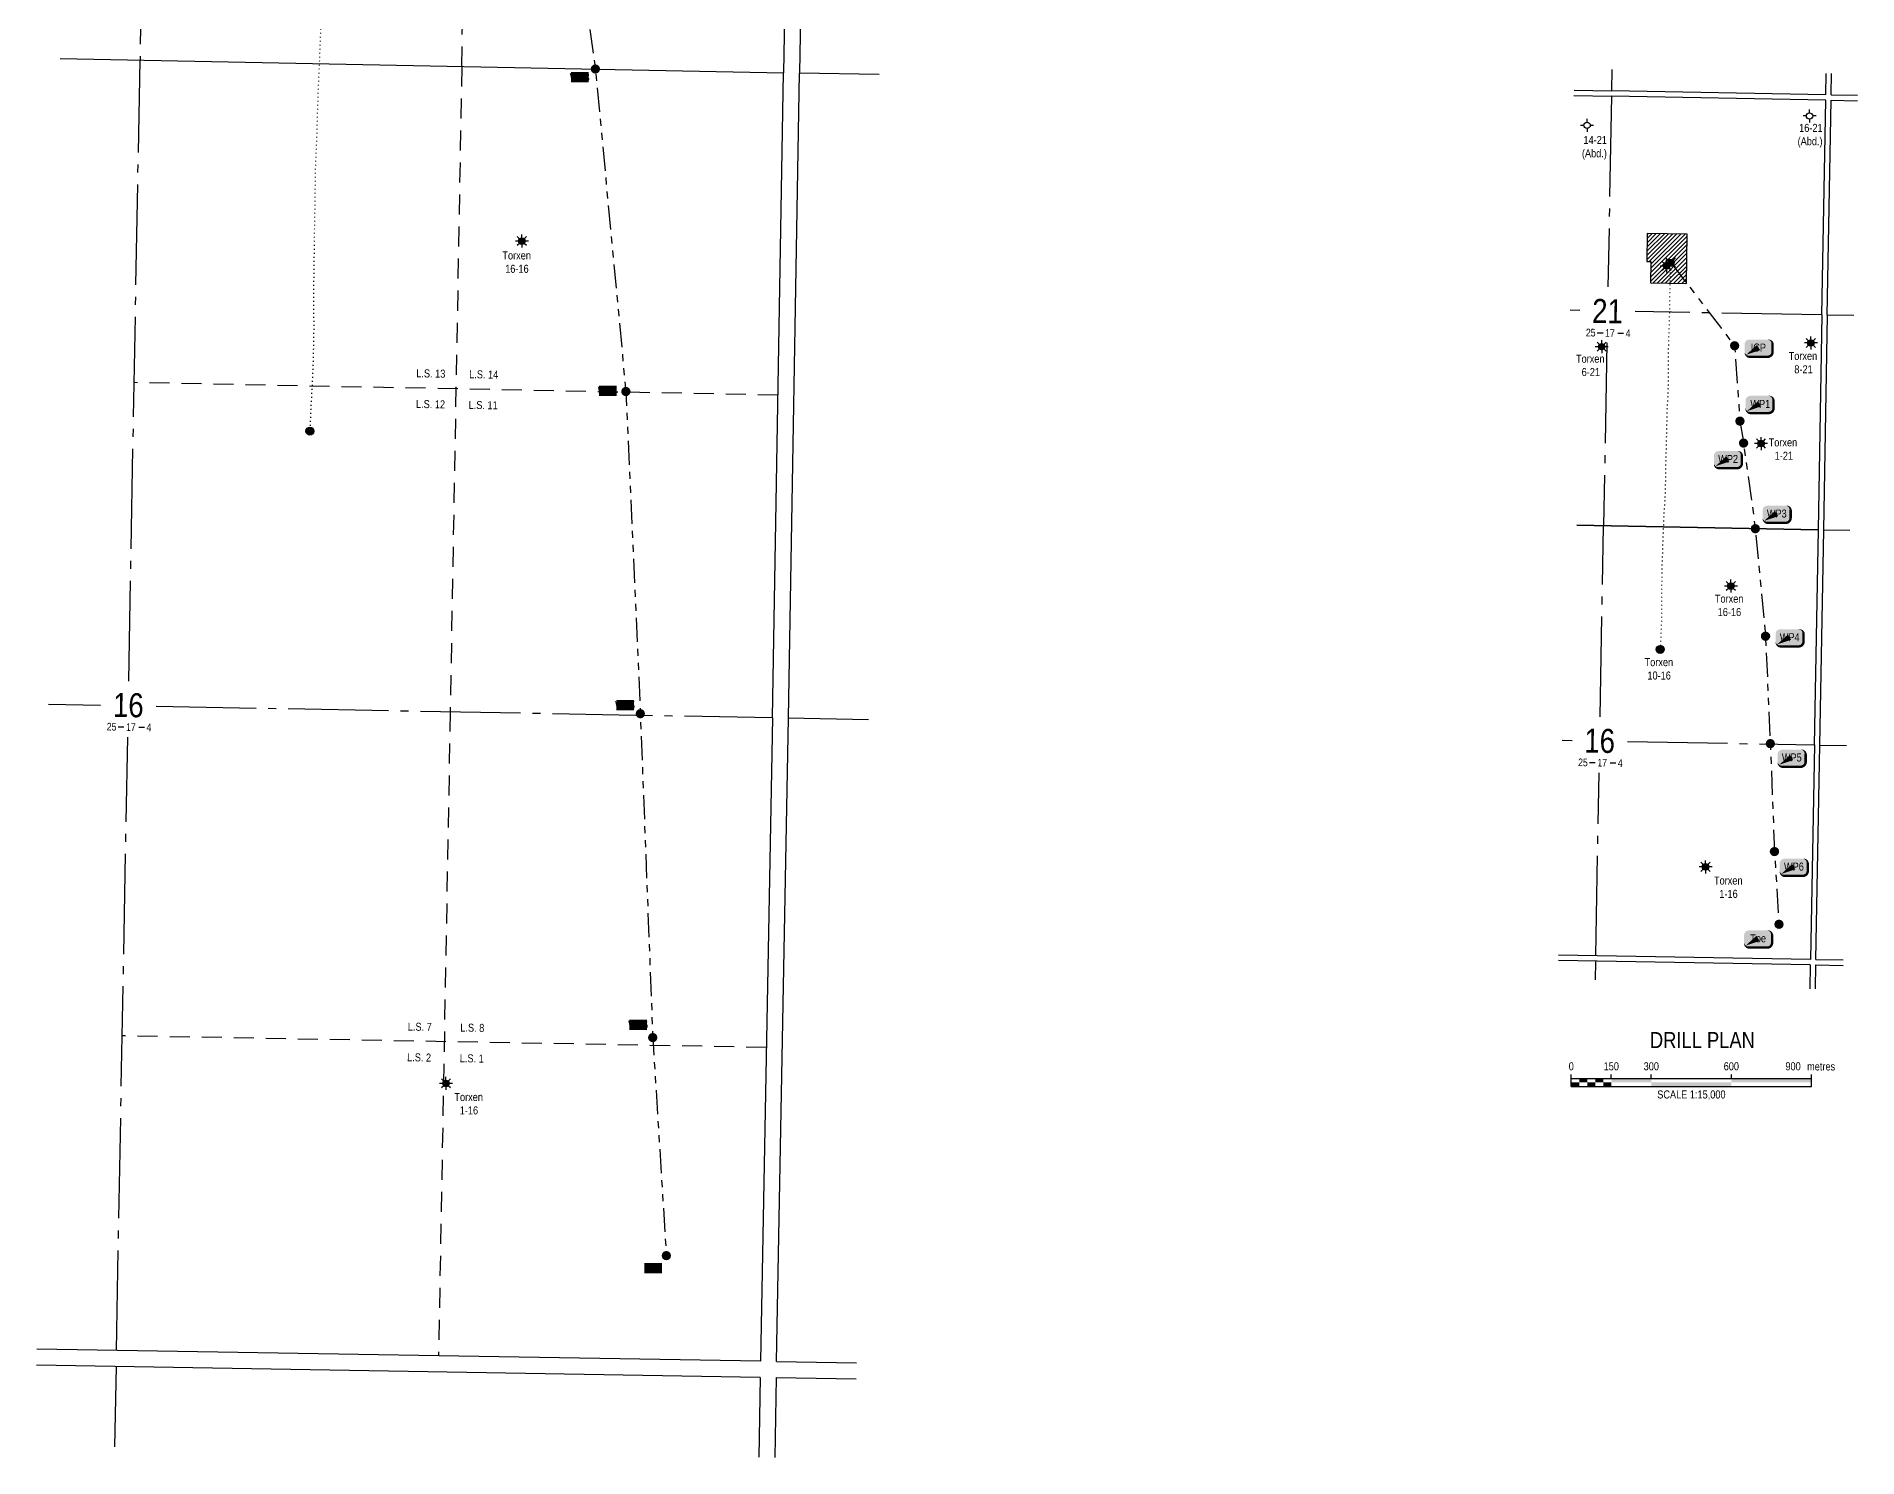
# Model space of a CAD drawing. Extents: x 407592 to 410875, y 5664442 to 5670132.
# Drawn here: x 407592 to 409866, y 5664442 to 5666216 of the extents above; entities that cross this region are included whole.
import ezdxf
from ezdxf.enums import TextEntityAlignment as Align

# ---------------------------------------------------------------- set-up
doc = ezdxf.new("R2010")
doc.units = 0
doc.header["$LTSCALE"] = 5
for name, pattern in [('foc-DOT', [1, 0.2, -0.8]), ('foc-DRILLPATH', [14.75, 6, -1.75, 1.75, -1.75, 1.75, -1.75]), ('foc-LSD', [8, 5, -3]), ('foc-QUARTERLINE', [33, 25, -3, 2, -3])]:
    doc.linetypes.add(name, pattern=pattern)
doc.layers.get('Defpoints').update_dxf_attribs({"color": 9})
for name, color, linetype in [('10', 1, 'Continuous'), ('9', 3, 'Continuous'), ('AB_SEC_N83UTMz12', 7, 'Continuous'), ('ABADATA-DRILL', 8, 'foc-DOT'), ('ABADATA-DRILL-T', 8, 'Continuous'), ('AS-OWNER', 7, 'Continuous'), ('DETAIL-T', 7, 'Continuous'), ('L-MON', 1, 'Continuous'), ('L-SEC', 7, 'Continuous'), ('L-SECLBL', 7, 'Continuous'), ('L-SECQ', 8, 'foc-QUARTERLINE'), ('L-SECTION-LSD', 7, 'foc-LSD'), ('P-PDRILLPATH', 12, 'foc-DRILLPATH'), ('P-PROPOSED', 10, 'Continuous'), ('P-PROPOSED-EXISTING-H', 59, 'Continuous')]:
    doc.layers.add(name, color=color, linetype=linetype)
doc.styles.add('100L', font='ARIALN.TTF', dxfattribs={"height": 11})
doc.styles.add('80', font='ARIALN.TTF', dxfattribs={"height": 10})
doc.styles.add('80CG', font='ARIALN.TTF', dxfattribs={"height": 10})
doc.styles.add('80L', font='ARIALN.TTF', dxfattribs={"height": 10})
doc.styles.add('SIMPLEX', font='ARIALN.TTF')

# ---------------------------------------------------------------- blocks, each defined once
blk = doc.blocks.new('plbh')
at = {"layer": 'L-MON'}
h = blk.add_hatch(color=255, dxfattribs=at)
h.dxf.hatch_style = 1
edge = h.paths.add_edge_path()
edge.add_arc((0, 0), 1.16, 0, 360)
h = blk.add_hatch(color=256, dxfattribs=at)
h.dxf.hatch_style = 1
h.paths.add_polyline_path([(-0.96, 0, 1), (0.96, 0, 1)])
h.paths.add_polyline_path([(0.91, 0, -1), (-0.91, 0, -1)], flags=16)
h.paths.add_polyline_path([(0.45, 0, -1), (-0.45, 0, -1)], flags=0)
h = blk.add_hatch(color=256, dxfattribs=at)
h.dxf.hatch_style = 1
h.paths.add_polyline_path([(-0.45, 0, 1), (0.45, 0, 1)])
h.paths.add_polyline_path([(0.4, 0, -1), (-0.4, 0, -1)], flags=16)
at = {"layer": 'L-MON', "color": 240}
for radius in [0.96, 0.91, 0.45, 0.4]:
    blk.add_circle((0, 0), radius, dxfattribs=at)
blk = doc.blocks.new('L-SECLBL')
at = {"layer": '9', "color": 7}
for p, q in [((-5.1, -27.8), (-12.3, -27.8)), ((20.7, -27.8), (13.5, -27.8))]:
    blk.add_line(p, q, dxfattribs=at)
at = {"layer": '10', "color": 2, "style": 'SIMPLEX'}
blk.add_attdef('SEC', text='', height=30, dxfattribs=at).set_placement((0, 0), align=Align.MIDDLE)
at = {"layer": '10', "color": 5, "style": '80L'}
blk.add_attdef('TWP', text='', height=9.5, dxfattribs=at).set_placement((-14.4, -27.4), align=Align.MIDDLE_RIGHT)
blk.add_attdef('RGE', text='', height=9.5, dxfattribs=at).set_placement((3.6, -27.4), align=Align.MIDDLE_CENTER)
blk.add_attdef('MER', text='', height=9.5, dxfattribs=at).set_placement((23.2, -27.4), align=Align.MIDDLE_LEFT)
blk = doc.blocks.new('BH EXISTING')
at = {"layer": 'ABADATA-DRILL-T'}
h = blk.add_hatch(color=256, dxfattribs=at)
h.dxf.hatch_style = 1
edge = h.paths.add_edge_path()
edge.add_arc((0, 0), 5, 0, 360)
at = {"layer": 'Defpoints'}
blk.add_circle((0, 0), 5, dxfattribs=at)
blk = doc.blocks.new('GAS')
h = blk.add_hatch(color=255)
h.dxf.hatch_style = 1
edge = h.paths.add_edge_path()
edge.add_arc((0, 0), 0.9, 0, 360)
for p, q in [((-0.81, 0), (-1.62, 0)), ((-0.57, 0.57), (-1.14, 1.14)), ((0, 0.81), (0, 1.62)), ((0.57, 0.57), (1.14, 1.14)), ((1.62, 0), (0.81, 0)), ((-0.57, -0.57), (-1.14, -1.14)), ((0, -0.81), (0, -1.62)), ((1.14, -1.14), (0.57, -0.57))]:
    blk.add_line(p, q)
blk.add_circle((0, 0), 0.8)
blk = doc.blocks.new('*U547')
at = {"color": 0}
for p, q in [((-150, 0), (-150, 15)), ((-150, 10), (150.2, 10)), ((-150, 0), (150.2, 0)), ((-100, 10), (-100, 15)), ((-50, 10), (-50, 15)), ((50, 10), (50, 15)), ((150.2, 0), (150.2, 15))]:
    blk.add_line(p, q, dxfattribs=at)
for points in [[(-150, 5), (-140, 5), (-150, 0), (-140, 0)], [(-140, 10), (-130, 10), (-140, 5), (-130, 5)], [(-130, 5), (-120, 5), (-130, 0), (-120, 0)], [(-120, 10), (-110, 10), (-120, 5), (-110, 5)], [(-110, 5), (-100, 5), (-110, 0), (-100, 0)], [(-100, 10), (-50, 10), (-100, 5), (-50, 5)], [(-50, 5), (50, 5), (-50, 0), (50, 0)], [(50, 10), (150.2, 10), (50, 5), (150.2, 5)]]:
    blk.add_solid(points, dxfattribs=at)
at = {"color": 0, "style": '80'}
blk.add_text('metres', height=10, dxfattribs=at).set_placement((162.2, 20), align=Align.CENTER)
at = {"color": 0, "char_height": 10, "style": '80'}
for s, insert, attachment_point in [('0', (-150, 30.2), 2), ('150', (-100, 30.2), 2), ('300', (-50, 30.2), 2), ('600', (50, 30.2), 2), ('900', (136.7, 30.2), 3), ('SCALE 1:15,000', (0.1, -5), 2)]:
    blk.add_mtext(s, dxfattribs=dict(at, insert=insert, attachment_point=attachment_point))
blk = doc.blocks.new('Gabd.15d85efd0b')
for p, q in [((-0.81, 0), (-1.62, 0)), ((0, 0.81), (0, 1.62)), ((1.62, 0), (0.81, 0)), ((0, -0.81), (0, -1.62))]:
    blk.add_line(p, q)
blk.add_circle((0, 0), 0.8)
blk = doc.blocks.new('WC')
at = {"layer": 'L-MON'}
h = blk.add_hatch(color=255, dxfattribs=at)
h.dxf.hatch_style = 1
edge = h.paths.add_edge_path()
edge.add_arc((0, 0), 0.9, 0, 360)
at = {"layer": 'L-MON', "color": 240, "flags": 128}
for points in [[(-0.62, 0.5), (-1.23, 1.12)], [(0.52, 0.61), (1.13, 1.21)], [(-1.18, -1.18), (-0.56, -0.57)], [(1.16, -1.18), (0.56, -0.57)]]:
    blk.add_lwpolyline(points, dxfattribs=at)
at = {"layer": 'L-MON', "color": 240}
for radius in [0.8, 0.373]:
    blk.add_circle((0, 0), radius, dxfattribs=at)
blk = doc.blocks.new('*U542')
h = blk.add_hatch(color=59)
edge = h.paths.add_edge_path()
edge.add_line((-11.5, -11.5), (11.5, -11.5))
edge.add_arc((11.5, -5.5), 6, 270, 360)
edge.add_line((17.5, -5.5), (17.5, 4))
edge.add_arc((11.5, 4), 6, 0, 90)
edge.add_line((11.5, 10), (-11.5, 10))
edge.add_arc((-11.5, 4), 6, 90, 180)
edge.add_line((-17.5, 4), (-17.5, -5.5))
edge.add_arc((-11.5, -5.5), 6, 180, 270)
at = {"color": 1, "flags": 128}
blk.add_lwpolyline([(-15.6, -9.1, 0, 7.5, 0), (0, 0, 0, 0, 0)], format="xyseb", dxfattribs=at)
blk.add_lwpolyline([(-11.5, -11.5, 3, 3, 0), (11.5, -11.5, 3, 3, 0.414214), (17.5, -5.5, 3, 3, 0), (17.5, 4, 3, 0, 0.414214), (11.5, 10, 0, 0, 0), (-11.5, 10, 0, 0, 0.414214), (-17.5, 4, 0, 0, 0), (-17.5, -5.5, 0, 3, 0.414214)], format="xyseb", close=True, dxfattribs=at)
at = {"color": 1, "style": '80'}
blk.add_attdef('ENTER_TEXT_001', (-36, -5), '', height=10, dxfattribs=at)

msp = doc.modelspace()

# ---------------------------------------------------------------- hatches: boundary and pattern name
at = {"layer": 'P-PROPOSED-EXISTING-H'}
h = msp.add_hatch(dxfattribs=at)
h.set_pattern_fill('ANSI31', color=256, scale=1.166164, style=0)
h.set_pattern_definition([(45, (273700.676, 3777690.9246), (-2.618111873, 2.618111873), [])])
h.paths.add_polyline_path([(409652.403, 5665907.63), (409653.534, 5665969.433), (409603.564, 5665970.347), (409602.922, 5665935.295), (409607.879, 5665935.204), (409607.39, 5665908.453)])

# ---------------------------------------------------------------- linework, layer by layer
at = {"layer": 'ABADATA-DRILL', "flags": 128}
for points in [[(407956.853, 5667159.873), (407957.449, 5667160.203), (407957.53, 5667160.251), (407958.446, 5667160.535), (407959.27, 5667160.79), (407960.045, 5667161.076), (407961.657, 5667161.698), (407962.603, 5667162.041), (407963.78, 5667162.41), (407964.623, 5667162.575), (407965.446, 5667162.71), (407966.509, 5667162.891), (407967.492, 5667163.033), (407968.334, 5667163.138), (407969.056, 5667163.236), (407969.767, 5667163.293), (407970.417, 5667163.281), (407970.975, 5667163.211), (407971.483, 5667163.072), (407972.049, 5667162.822), (407972.563, 5667162.503), (407972.997, 5667162.145), (407973.409, 5667161.737), (407973.821, 5667161.25), (407974.172, 5667160.774), (407974.493, 5667160.268), (407974.664, 5667159.745), (407974.628, 5667159.425), (407974.464, 5667159.198), (407974.199, 5667158.923), (407973.993, 5667158.567), (407973.92, 5667158.418), (407973.828, 5667158.299), (407973.726, 5667158.211), (407973.595, 5667158.124), (407973.433, 5667158.036), (407973.27, 5667157.859), (407973.082, 5667157.422), (407972.867, 5667156.596), (407972.593, 5667155.251), (407972.259, 5667153.347), (407971.927, 5667150.972), (407971.668, 5667148.236), (407971.451, 5667145.08), (407971.296, 5667141.452), (407971.154, 5667137.414), (407970.915, 5667132.997), (407970.602, 5667128.362), (407970.369, 5667123.716), (407970.245, 5667119.027), (407970.208, 5667114.177), (407970.136, 5667109.027), (407969.918, 5667103.57), (407969.675, 5667097.804), (407969.488, 5667091.796), (407969.246, 5667085.52), (407969.019, 5667079.023), (407968.918, 5667072.233), (407968.85, 5667065.113), (407968.708, 5667057.715), (407968.532, 5667050.117), (407968.383, 5667042.338), (407968.301, 5667034.418), (407968.226, 5667026.289), (407968.107, 5667017.979), (407968.035, 5667009.449), (407967.968, 5667000.719), (407967.85, 5666991.85), (407967.669, 5666982.861), (407967.447, 5666973.794), (407967.183, 5666964.627), (407966.877, 5666955.371), (407966.58, 5666946.045), (407966.283, 5666936.699), (407965.909, 5666924.744), (407965.308, 5666909.032), (407964.85, 5666899.649), (407964.363, 5666890.286), (407963.966, 5666880.991), (407963.777, 5666871.523), (407963.827, 5666862.031), (407963.767, 5666852.54), (407963.53, 5666843.173), (407963.412, 5666833.814), (407963.324, 5666824.424), (407963.167, 5666815.075), (407963.189, 5666805.703), (407963.212, 5666796.341), (407963.194, 5666786.96), (407963.217, 5666777.608), (407963.209, 5666768.227), (407963.191, 5666758.856), (407963.134, 5666749.475), (407963.026, 5666740.096), (407962.948, 5666730.736), (407962.871, 5666721.375), (407962.763, 5666712.006), (407962.606, 5666702.647), (407962.338, 5666693.28), (407962.001, 5666683.905), (407961.583, 5666674.541), (407961.135, 5666665.168), (407960.528, 5666655.817), (407959.89, 5666646.457), (407959.353, 5666637.105), (407958.826, 5666627.753), (407958.538, 5666618.386), (407958.421, 5666609.017), (407958.242, 5666599.619), (407958.005, 5666590.251), (407957.757, 5666580.894), (407957.53, 5666571.527), (407957.292, 5666562.16), (407957.074, 5666552.762), (407956.807, 5666543.405), (407956.489, 5666534.05), (407956.341, 5666524.651), (407956.224, 5666515.281), (407955.986, 5666505.894), (407955.668, 5666496.508), (407955.43, 5666487.121), (407955.212, 5666477.754), (407955.024, 5666468.355), (407954.776, 5666458.978), (407954.398, 5666449.593), (407954.121, 5666440.257), (407953.824, 5666430.901), (407953.446, 5666421.526), (407953.249, 5666412.168), (407953.241, 5666402.777), (407953.253, 5666393.395), (407953.245, 5666384.004), (407953.237, 5666374.632), (407953.17, 5666365.262), (407952.882, 5666355.876), (407952.574, 5666346.49), (407952.416, 5666337.131), (407952.208, 5666327.743), (407951.781, 5666318.389), (407951.393, 5666309.025), (407951.076, 5666299.659), (407950.588, 5666290.276), (407950.03, 5666280.905), (407949.503, 5666271.543), (407949.005, 5666262.17), (407948.438, 5666252.819), (407947.68, 5666243.451), (407947.053, 5666234.1), (407946.535, 5666224.718), (407946.077, 5666215.355), (407945.74, 5666205.999), (407945.432, 5666196.613), (407945.125, 5666187.267), (407944.777, 5666177.922), (407944.29, 5666168.539), (407943.792, 5666159.197), (407943.464, 5666149.811), (407943.334, 5666144.773), (407943.036, 5666135.396), (407942.615, 5666125.803), (407942.284, 5666116.247), (407942.091, 5666106.569), (407941.883, 5666097.201), (407941.525, 5666087.826), (407941.138, 5666078.451), (407940.746, 5666068.887), (407940.274, 5666059.274), (407939.992, 5666049.657), (407939.9, 5666040.007), (407939.688, 5666030.39), (407939.47, 5666021.012), (407939.376, 5666011.312), (407939.263, 5666001.623), (407939.161, 5665991.993), (407938.957, 5665982.295), (407938.744, 5665972.607), (407938.682, 5665963.017), (407938.575, 5665953.667), (407938.457, 5665944.278), (407938.25, 5665934.91), (407938.062, 5665925.532), (407938.015, 5665916.181), (407937.926, 5665906.781), (407937.849, 5665897.411), (407937.781, 5665888.051), (407937.763, 5665878.65), (407937.906, 5665869.316), (407938.029, 5665859.942), (407938.001, 5665850.581), (407937.883, 5665841.202), (407937.705, 5665831.813), (407937.488, 5665822.436), (407937.24, 5665813.069), (407936.942, 5665803.692), (407936.565, 5665794.328), (407936.147, 5665784.954), (407935.689, 5665775.59), (407935.161, 5665766.198), (407934.624, 5665756.846), (407934.167, 5665747.493), (407933.825, 5665738.458), (407933.277, 5665723.465)], [(409627.57, 5665929.703), (409627.769, 5665929.812), (409627.796, 5665929.829), (409628.101, 5665929.923), (409628.376, 5665930.008), (409628.634, 5665930.104), (409629.171, 5665930.311), (409629.487, 5665930.425), (409629.879, 5665930.548), (409630.16, 5665930.603), (409630.434, 5665930.648), (409630.789, 5665930.709), (409631.116, 5665930.756), (409631.397, 5665930.791), (409631.637, 5665930.823), (409631.875, 5665930.842), (409632.091, 5665930.839), (409632.277, 5665930.815), (409632.447, 5665930.769), (409632.635, 5665930.685), (409632.807, 5665930.579), (409632.951, 5665930.46), (409633.089, 5665930.324), (409633.226, 5665930.161), (409633.343, 5665930.003), (409633.45, 5665929.834), (409633.507, 5665929.66), (409633.495, 5665929.553), (409633.44, 5665929.478), (409633.352, 5665929.386), (409633.283, 5665929.267), (409633.259, 5665929.217), (409633.228, 5665929.178), (409633.194, 5665929.149), (409633.151, 5665929.119), (409633.097, 5665929.09), (409633.042, 5665929.031), (409632.98, 5665928.886), (409632.908, 5665928.61), (409632.817, 5665928.162), (409632.705, 5665927.527), (409632.595, 5665926.736), (409632.508, 5665925.824), (409632.436, 5665924.771), (409632.384, 5665923.562), (409632.337, 5665922.216), (409632.257, 5665920.744), (409632.153, 5665919.199), (409632.075, 5665917.65), (409632.034, 5665916.087), (409632.022, 5665914.471), (409631.998, 5665912.754), (409631.925, 5665910.935), (409631.844, 5665909.013), (409631.782, 5665907.01), (409631.701, 5665904.918), (409631.625, 5665902.752), (409631.592, 5665900.489), (409631.569, 5665898.116), (409631.522, 5665895.65), (409631.463, 5665893.117), (409631.413, 5665890.524), (409631.386, 5665887.884), (409631.361, 5665885.174), (409631.321, 5665882.405), (409631.297, 5665879.561), (409631.275, 5665876.651), (409631.236, 5665873.695), (409631.175, 5665870.699), (409631.101, 5665867.676), (409631.013, 5665864.621), (409630.911, 5665861.535), (409630.812, 5665858.427), (409630.713, 5665855.311), (409630.589, 5665851.326), (409630.388, 5665846.089), (409630.236, 5665842.961), (409630.073, 5665839.84), (409629.941, 5665836.742), (409629.878, 5665833.586), (409629.895, 5665830.422), (409629.875, 5665827.258), (409629.796, 5665824.136), (409629.756, 5665821.016), (409629.727, 5665817.886), (409629.675, 5665814.77), (409629.682, 5665811.646), (409629.69, 5665808.525), (409629.684, 5665805.398), (409629.691, 5665802.281), (409629.689, 5665799.154), (409629.683, 5665796.03), (409629.664, 5665792.903), (409629.628, 5665789.777), (409629.602, 5665786.657), (409629.576, 5665783.537), (409629.54, 5665780.413), (409629.488, 5665777.294), (409629.398, 5665774.172), (409629.286, 5665771.047), (409629.147, 5665767.925), (409628.997, 5665764.801), (409628.795, 5665761.684), (409628.582, 5665758.564), (409628.403, 5665755.446), (409628.228, 5665752.329), (409628.132, 5665749.207), (409628.092, 5665746.084), (409628.033, 5665742.951), (409627.954, 5665739.829), (409627.871, 5665736.71), (409627.796, 5665733.587), (409627.716, 5665730.465), (409627.644, 5665727.332), (409627.555, 5665724.213), (409627.449, 5665721.095), (409627.399, 5665717.962), (409627.36, 5665714.839), (409627.281, 5665711.71), (409627.175, 5665708.581), (409627.096, 5665705.452), (409627.023, 5665702.329), (409626.96, 5665699.197), (409626.878, 5665696.071), (409626.752, 5665692.943), (409626.659, 5665689.831), (409626.56, 5665686.712), (409626.434, 5665683.587), (409626.369, 5665680.468), (409626.366, 5665677.337), (409626.37, 5665674.21), (409626.367, 5665671.079), (409626.365, 5665667.956), (409626.342, 5665664.832), (409626.246, 5665661.703), (409626.144, 5665658.575), (409626.091, 5665655.455), (409626.022, 5665652.326), (409625.879, 5665649.208), (409625.75, 5665646.086), (409625.644, 5665642.964), (409625.482, 5665639.837), (409625.296, 5665636.713), (409625.12, 5665633.592), (409624.954, 5665630.468), (409624.765, 5665627.351), (409624.512, 5665624.228), (409624.303, 5665621.112), (409624.131, 5665617.984), (409623.978, 5665614.863), (409623.866, 5665611.745), (409623.763, 5665608.616), (409623.661, 5665605.501), (409623.545, 5665602.386), (409623.382, 5665599.258), (409623.216, 5665596.144), (409623.107, 5665593.015), (409623.064, 5665591.336), (409622.964, 5665588.21), (409622.824, 5665585.012), (409622.714, 5665581.827), (409622.649, 5665578.601), (409622.58, 5665575.479), (409622.461, 5665572.353), (409622.332, 5665569.229), (409622.201, 5665566.04), (409622.044, 5665562.836), (409621.95, 5665559.631), (409621.919, 5665556.414), (409621.848, 5665553.208), (409621.776, 5665550.082), (409621.744, 5665546.849), (409621.707, 5665543.619), (409621.673, 5665540.409), (409621.605, 5665537.176), (409621.534, 5665533.947), (409621.513, 5665530.75), (409621.477, 5665527.634), (409621.438, 5665524.504), (409621.369, 5665521.382), (409621.306, 5665518.255), (409621.29, 5665515.139), (409621.261, 5665512.005), (409621.235, 5665508.882), (409621.213, 5665505.762), (409621.207, 5665502.628), (409621.254, 5665499.517), (409621.295, 5665496.392), (409621.286, 5665493.272), (409621.247, 5665490.145), (409621.187, 5665487.016), (409621.115, 5665483.89), (409621.032, 5665480.768), (409620.933, 5665477.642), (409620.807, 5665474.521), (409620.668, 5665471.396), (409620.515, 5665468.275), (409620.339, 5665465.144), (409620.16, 5665462.027), (409620.008, 5665458.909), (409619.894, 5665455.897), (409619.711, 5665450.9)], [(409627.57, 5665929.703), (409627.57, 5665929.703), (409627.796, 5665929.829), (409628.097, 5665929.92), (409628.372, 5665930.008), (409628.631, 5665930.104), (409629.168, 5665930.311), (409629.487, 5665930.425), (409629.879, 5665930.548), (409630.16, 5665930.603), (409630.434, 5665930.648), (409630.789, 5665930.709), (409631.116, 5665930.753), (409631.397, 5665930.791), (409631.637, 5665930.823), (409631.871, 5665930.843), (409632.091, 5665930.839), (409632.274, 5665930.815), (409632.447, 5665930.769), (409632.632, 5665930.686), (409632.807, 5665930.576), (409632.951, 5665930.46), (409633.089, 5665930.321), (409633.226, 5665930.161), (409633.343, 5665930.003), (409633.45, 5665929.834), (409633.504, 5665929.66), (409633.495, 5665929.553), (409633.44, 5665929.478), (409633.352, 5665929.386), (409633.28, 5665929.264), (409633.228, 5665929.175), (409633.15, 5665929.113), (409633.005, 5665928.995), (409632.881, 5665928.797), (409632.806, 5665928.655), (409632.694, 5665928.544), (409632.599, 5665928.459), (409632.48, 5665928.345), (409632.322, 5665928.267), (409632.137, 5665928.184), (409631.993, 5665928.12), (409631.929, 5665928.098)], [(409627.57, 5665929.703), (409627.57, 5665929.703), (409627.796, 5665929.829), (409628.097, 5665929.92), (409628.372, 5665930.008), (409628.631, 5665930.104), (409629.168, 5665930.311), (409629.487, 5665930.425), (409629.879, 5665930.548), (409630.16, 5665930.603), (409630.434, 5665930.648), (409630.789, 5665930.709), (409631.116, 5665930.753), (409631.397, 5665930.791), (409631.637, 5665930.823), (409631.871, 5665930.843), (409632.091, 5665930.839), (409632.274, 5665930.815), (409632.447, 5665930.769), (409632.632, 5665930.686), (409632.807, 5665930.576), (409632.951, 5665930.46), (409633.089, 5665930.321), (409633.226, 5665930.161), (409633.343, 5665930.003), (409633.45, 5665929.834), (409633.504, 5665929.66), (409633.495, 5665929.553), (409633.44, 5665929.478), (409633.352, 5665929.386), (409633.28, 5665929.264), (409633.228, 5665929.175), (409633.15, 5665929.113), (409633.005, 5665928.995), (409632.881, 5665928.797), (409632.806, 5665928.655), (409632.694, 5665928.544), (409632.599, 5665928.459), (409632.48, 5665928.345), (409632.322, 5665928.267), (409632.137, 5665928.184), (409631.993, 5665928.12), (409631.929, 5665928.098)]]:
    msp.add_lwpolyline(points, dxfattribs=at)
at = {"layer": 'L-SEC'}
for p, q in [((408539.058, 5666976.183), (408524.704, 5666170.986)), ((408559.163, 5666975.825), (408544.809, 5666170.628)), ((407621.369, 5666188.566), (408524.704, 5666170.986)), ((408510.829, 5665365.713), (408524.704, 5666170.986)), ((408530.934, 5665365.367), (408544.808, 5666170.595)), ((408644.142, 5666168.662), (408544.808, 5666170.595)), ((409826.429, 5666136.754), (409558.801, 5666141.572)), ((409826.549, 5666143.456), (409558.921, 5666148.274)), ((409821.638, 5665868.469), (409826.429, 5666136.754)), ((409828.34, 5665868.346), (409833.13, 5666136.635)), ((409821.638, 5665868.473), (409816.854, 5665600.074)), ((409828.34, 5665868.353), (409823.555, 5665599.954)), ((409515.742, 5665605.934), (409816.854, 5665600.074)), ((409816.854, 5665600.074), (409515.742, 5665605.934)), ((409816.854, 5665600.074), (409812.132, 5665331.691)), ((409823.555, 5665599.956), (409818.834, 5665331.573)), ((409856.666, 5665599.299), (409823.555, 5665599.943)), ((408510.828, 5665365.65), (408495.962, 5664562.134)), ((408516.072, 5664561.828), (408530.935, 5665365.278)), ((409812.228, 5665331.628), (409807.273, 5665063.789)), ((409813.976, 5665063.688), (409818.931, 5665331.504)), ((409807.149, 5665057.087), (409492.578, 5665062.365)), ((408495.59, 5664542.026), (407591.708, 5664557.192))]:
    msp.add_line(p, q, dxfattribs=at)
at = {"layer": 'L-SEC', "flags": 128}
for points in [[(409826.551, 5666143.462), (409827.028, 5666170.068)], [(409833.253, 5666143.341), (409833.73, 5666169.947)], [(409511.985, 5666142.428), (409558.802, 5666141.576)], [(409512.107, 5666149.13), (409558.924, 5666148.277)], [(409821.643, 5665868.472), (409826.431, 5666136.76)], [(409833.133, 5666136.639), (409866.105, 5666136.046)], [(409833.253, 5666143.341), (409866.222, 5666142.748)], [(409807.262, 5665063.79), (409492.691, 5665069.068)], [(409807.149, 5665057.087), (409806.602, 5665027.092)], [(409813.852, 5665056.965), (409813.305, 5665026.97)], [(409813.852, 5665056.985), (409848.072, 5665056.465)], [(409813.976, 5665063.688), (409848.174, 5665063.168)], [(408495.928, 5664562.134), (407592.074, 5664577.3)], [(408495.59, 5664542.026), (408493.771, 5664442.225)], [(408495.896, 5664562.135), (408495.962, 5664562.134)], [(408515.698, 5664541.659), (408513.88, 5664441.894)], [(408515.7, 5664541.72), (408615.507, 5664540.203)], [(408516.072, 5664561.828), (408615.86, 5664560.312)]]:
    msp.add_lwpolyline(points, dxfattribs=at)
at = {"layer": 'L-SECQ'}
for p, q in [((407735.816, 5666991.304), (407721.077, 5666186.616)), ((407707.085, 5665411.383), (407721.077, 5666186.616)), ((409558.801, 5666141.572), (409554.44, 5665903.496)), ((409519.365, 5665874.163), (409507.104, 5665874.394)), ((409821.643, 5665868.472), (409588.605, 5665872.859)), ((409861.386, 5665867.724), (409828.34, 5665868.346)), ((409553.159, 5665833.538), (409548.978, 5665605.283)), ((409544.675, 5665366.861), (409548.978, 5665605.283)), ((407606.713, 5665382.475), (407671.899, 5665381.272)), ((407741.344, 5665379.99), (408510.538, 5665365.794)), ((408530.643, 5665365.423), (408630.875, 5665363.573)), ((407691.638, 5664575.629), (407705.822, 5665341.425)), ((409497.195, 5665337.489), (409509.565, 5665337.26)), ((409578.877, 5665335.981), (409812.132, 5665331.676)), ((409818.833, 5665331.553), (409852.244, 5665330.936)), ((409539.286, 5665068.286), (409543.412, 5665296.903)), ((409538.745, 5665038.291), (409539.165, 5665061.583)), ((409539.164, 5665061.543), (409539.165, 5665061.583)), ((407689.832, 5664455.454), (407691.636, 5664555.394))]:
    msp.add_line(p, q, dxfattribs=at)
at = {"layer": 'L-SECQ', "flags": 128}
msp.add_lwpolyline([(409559.408, 5666174.886), (409558.924, 5666148.277)], dxfattribs=at)
at = {"layer": 'L-SECTION-LSD'}
for p, q in [((408122.89, 5666178.801), (408137.437, 5666983.748)), ((408122.89, 5666178.801), (408108.437, 5665373.915)), ((408517.766, 5665768.349), (407713.81, 5665784.008)), ((408108.515, 5665373.598), (408093.94, 5664568.885)), ((408503.002, 5664953.981), (407699.09, 5664968.397))]:
    msp.add_line(p, q, dxfattribs=at)
at = {"layer": 'P-PDRILLPATH', "flags": 128}
msp.add_lwpolyline([(409633.142, 5665933.877), (409712.649, 5665830.046), (409719.303, 5665735.94), (409723.813, 5665708.525), (409738.569, 5665601.597), (409751.252, 5665467.383), (409757.273, 5665333.298), (409762.444, 5665198.503), (409768.097, 5665107.768)], dxfattribs=at)
at = {"layer": 'P-PROPOSED'}
msp.add_lwpolyline([(409652.403, 5665907.63), (409653.534, 5665969.433), (409603.564, 5665970.347), (409602.922, 5665935.295), (409607.879, 5665935.204), (409607.39, 5665908.453)], close=True, dxfattribs=at)

# ---------------------------------------------------------------- block references
at = {"layer": 'AB_SEC_N83UTMz12'}
for p in [(407933.277, 5665723.465), (409619.711, 5665450.9)]:
    msp.add_blockref('BH EXISTING', p, dxfattribs=at)
at = {"layer": 'ABADATA-DRILL-T', "linetype": 'Continuous', "xscale": 4.997843850000018, "yscale": 4.997843850000018, "zscale": 4.997843850000018}
for p in [(409528.362, 5666105.27), (409806.228, 5666116.953)]:
    msp.add_blockref('Gabd.15d85efd0b', p, dxfattribs=at)
at = {"layer": 'ABADATA-DRILL-T'}
for p, xscale, yscale, zscale in [((408198.032, 5665960.787), 5.000000000000053, 5.000000000000053, 5.000000000000053), ((409627.777, 5665929.631), 4.997843850000018, 4.997843850000018, 4.997843850000018), ((409807.903, 5665833.532), 4.999999999995043, 4.999999999995043, 4.999999999995043), ((409546.607, 5665828.892), 4.997843850000018, 4.997843850000018, 4.997843850000018), ((409745.681, 5665707.979), 4.999999999995043, 4.999999999995043, 4.999999999995043), ((409707.963, 5665530.007), 4.999999999995043, 4.999999999995043, 4.999999999995043), ((409676.349, 5665179.438), 4.999999999995019, 4.999999999995019, 4.999999999995019), ((408103.191, 5664909.079), 5.000000000000029, 5.000000000000029, 5.000000000000029)]:
    msp.add_blockref('GAS', p, dxfattribs=dict(at, xscale=xscale, yscale=yscale, zscale=zscale))
at = {"layer": 'AS-OWNER'}
ref = msp.add_blockref('*U542', (409742.588, 5665827.822), dxfattribs=dict(at, xscale=0.99956877, yscale=0.99956877, zscale=0.99956877))
ref.add_attrib('ENTER_TEXT_001', 'ICP', (409732.752, 5665822.82), dxfattribs={"layer": '0', "color": 1, "height": 9.9957, "style": '80'})
ref = msp.add_blockref('*U542', (409743.752, 5665757.549), dxfattribs=dict(at, xscale=0.99956877, yscale=0.99956877, zscale=0.99956877))
ref.add_attrib('ENTER_TEXT_001', 'WP1', (409732.327, 5665752.531), dxfattribs={"layer": '0', "color": 1, "height": 9.9957, "style": '80'})
ref = msp.add_blockref('*U542', (409704.277, 5665688.721), dxfattribs=dict(at, xscale=0.99956877, yscale=0.99956877, zscale=0.99956877))
ref.add_attrib('ENTER_TEXT_001', 'WP2', (409692.096, 5665683.703), dxfattribs={"layer": '0', "color": 1, "height": 9.9957, "style": '80'})
ref = msp.add_blockref('*U542', (409765.128, 5665620.507), dxfattribs=dict(at, xscale=0.99956877, yscale=0.99956877, zscale=0.99956877))
ref.add_attrib('ENTER_TEXT_001', 'WP3', (409752.917, 5665615.574), dxfattribs={"layer": '0', "color": 1, "height": 9.9957, "style": '80'})
ref = msp.add_blockref('*U542', (409781.274, 5665466.201), dxfattribs=dict(at, xscale=0.99956877, yscale=0.99956877, zscale=0.99956877))
ref.add_attrib('ENTER_TEXT_001', 'WP4', (409769.072, 5665461.203), dxfattribs={"layer": '0', "color": 1, "height": 9.9957, "style": '80'})
ref = msp.add_blockref('*U542', (409783.891, 5665315.914), dxfattribs=dict(at, xscale=0.99956877, yscale=0.99956877, zscale=0.99956877))
ref.add_attrib('ENTER_TEXT_001', 'WP5', (409771.645, 5665311.001), dxfattribs={"layer": '0', "color": 1, "height": 9.9957, "style": '80'})
ref = msp.add_blockref('*U542', (409786.484, 5665179.665), dxfattribs=dict(at, xscale=0.99956877, yscale=0.99956877, zscale=0.99956877))
ref.add_attrib('ENTER_TEXT_001', 'WP6', (409774.272, 5665174.732), dxfattribs={"layer": '0', "color": 1, "height": 9.9957, "style": '80'})
ref = msp.add_blockref('*U542', (409741.948, 5665090.126), dxfattribs=dict(at, xscale=0.99956877, yscale=0.99956877, zscale=0.99956877))
ref.add_attrib('ENTER_TEXT_001', 'Toe', (409732.187, 5665085.21), dxfattribs={"layer": '0', "color": 1, "height": 9.9957, "style": '80'})
at = {"layer": 'DETAIL-T', "xscale": 0.99956877, "yscale": 0.99956877, "zscale": 0.99956877}
msp.add_blockref('*U547', (409658.574, 5664905.256), dxfattribs=at)
at = {"layer": 'L-MON', "color": 3}
for p, xscale, yscale, zscale in [((408289.849, 5666175.557), 4.997843850000048, 4.997843850000048, 4.997843850000048), ((409712.649, 5665830.046), 4.99784384999505, 4.99784384999505, 4.99784384999505), ((408327.899, 5665772.913), 4.997843850000048, 4.997843850000048, 4.997843850000048), ((409719.303, 5665735.94), 4.99784384999505, 4.99784384999505, 4.99784384999505), ((409723.813, 5665708.525), 4.99784384999505, 4.99784384999505, 4.99784384999505), ((409738.569, 5665601.597), 4.997843850000018, 4.997843850000018, 4.997843850000018), ((409751.252, 5665467.383), 4.99784384999505, 4.99784384999505, 4.99784384999505), ((408345.961, 5665370.659), 4.997843850000048, 4.997843850000048, 4.997843850000048), ((409757.273, 5665333.298), 4.99784384999505, 4.99784384999505, 4.99784384999505), ((409762.444, 5665198.503), 4.99784384999505, 4.99784384999505, 4.99784384999505), ((409768.097, 5665107.768), 4.99784384999505, 4.99784384999505, 4.99784384999505), ((408361.476, 5664966.274), 4.997843850000048, 4.997843850000048, 4.997843850000048), ((408378.435, 5664694.068), 4.997843850000048, 4.997843850000048, 4.997843850000048)]:
    msp.add_blockref('plbh', p, dxfattribs=dict(at, xscale=xscale, yscale=yscale, zscale=zscale))
at = {"layer": 'L-MON', "xscale": 4.997843850000018, "yscale": 4.997843850000018, "zscale": 4.997843850000018}
msp.add_blockref('WC', (409633.142, 5665933.877), dxfattribs=at)
at = {"layer": 'L-SECLBL', "xscale": 0.99956877, "yscale": 0.99956877, "zscale": 0.99956877, "rotation": 358.9510710121393}
for p, values in [((409553.891, 5665873.513), {'SEC': '21', 'TWP': '25', 'RGE': '17', 'MER': '4'}), ((407706.544, 5665381.4), {'SEC': '16', 'TWP': '25', 'RGE': '17', 'MER': '4'}), ((409544.134, 5665336.878), {'SEC': '16', 'TWP': '25', 'RGE': '17', 'MER': '4'})]:
    msp.add_blockref('L-SECLBL', p, dxfattribs=at).add_auto_attribs(values)

# ---------------------------------------------------------------- texts
at = {"color": 14, "char_height": 9.9957, "attachment_point": 5, "style": '80L', "bg_fill": 1, "box_fill_scale": 1.15, "bg_fill_color": 255, "bg_fill_transparency": 0}
for s, insert in [('WP3', (408270.226, 5666165.445)), ('WP4', (408305.167, 5665773.922)), ('WP5', (408326.813, 5665381.288)), ('WP6', (408343.258, 5664982.183)), ('Toe', (408361.907, 5664678.161))]:
    msp.add_mtext_dynamic_manual_height_columns(s, width=19.06196, gutter_width=47.48, heights=[0], dxfattribs=dict(at, insert=insert))
at = {"layer": 'ABADATA-DRILL-T', "linetype": 'Continuous', "attachment_point": 1, "style": '80L'}
for s, width, gutter_width, insert, char_height in [('\\pi2.3239;14-21\\P\\pi0.3943;(Abd.)', 30.58476, 16.659, (409521.547, 5666091.981), 9.99569), ('\\pi2.3239;16-21\\P\\pi0.3943;(Abd.)', 30.58476, 16.659, (409790.915, 5666107.057), 9.99569), ('\\pi0.19325;Torxen\\P\\pi3.71303;16-16', 34.94993, 50, (408173.468, 5665947.824), 10), ('\\pi0.19325;Torxen\\P\\pi7.27715;6-21', 34.94993, 50, (409514.324, 5665818.895), 10), ('\\pi0.19325;Torxen\\P\\pi7.30102,t37.30102;8-21', 34.94993, 50, (409779.941, 5665822.319), 10), ('\\pi0.19325;Torxen\\P\\pi7.68643;1-21', 34.94993, 50, (409754.977, 5665714.428), 10), ('\\pi0.19325;Torxen\\P\\pi3.71303;16-16', 34.94993, 50, (409687.794, 5665519.241), 10)]:
    msp.add_mtext_dynamic_manual_height_columns(s, width=width, gutter_width=gutter_width, heights=[0], dxfattribs=dict(at, insert=insert, char_height=char_height))
at = {"layer": 'ABADATA-DRILL-T', "char_height": 9.99569, "attachment_point": 1, "style": '80L'}
for s, gutter_width, insert in [('\\pi0.19316;Torxen\\P\\pi3.71143;10-16', 16.659, (409600.032, 5665440.003)), ('\\pi0.19316;Torxen\\P\\pi6.89559;1-16', 49.978, (409686.691, 5665167.365)), ('\\pi0.19316;Torxen\\P\\pi6.89559;1-16', 49.978, (408113.532, 5664897.006))]:
    msp.add_mtext_dynamic_manual_height_columns(s, width=34.93486, gutter_width=gutter_width, heights=[0], dxfattribs=dict(at, insert=insert))
at = {"layer": 'DETAIL-T', "color": 3, "insert": (409669.229, 5664963.179), "char_height": 19.99138, "width": 223.76149, "attachment_point": 5, "style": '80CG'}
msp.add_mtext(' DRILL PLAN', dxfattribs=at)

# ---------------------------------------------------------------- next in the draw order: texts
at = {"layer": 'L-SECTION-LSD', "attachment_point": 1, "style": '100L', "bg_fill": 3, "bg_fill_color": 256, "bg_fill_transparency": 0}
for s, width, gutter_width, insert, char_height, rotation, box_fill_scale in [('\\pi1.88879;L.S. 13', 36.83422, 55, (408064.341, 5665800.801), 10, 358.97124, 1.15), ('L.S. 14', 36.9982, 55, (408132.289, 5665799.581), 10, 358.97124, 1.15), ('\\pi2.22769;L.S. 12', 37.11172, 55, (408063.653, 5665762.522), 10, 358.97124, 1.15), ('L.S. 11', 36.4495, 55, (408131.602, 5665761.302), 10, 358.97124, 1.15), ('\\pi2.30512;L.S. 7', 30.86715, 54.976, (408053.327, 5664985.084), 9.99569, 358.962354, 1.5), ('L.S. 8', 30.38803, 54.976, (408121.246, 5664983.854), 9.9957, 358.962354, 1.5), ('\\pi2.13954;L.S. 2', 30.6402, 54.976, (408052.634, 5664946.822), 9.99569, 358.962354, 1.5), ('L.S. 1', 29.97826, 54.976, (408120.553, 5664945.592), 9.9957, 358.962354, 1.5)]:
    msp.add_mtext_dynamic_manual_height_columns(s, width=width, gutter_width=gutter_width, heights=[0], dxfattribs=dict(at, insert=insert, char_height=char_height, rotation=rotation, box_fill_scale=box_fill_scale))

# ---------------------------------------------------------------- next in the draw order: linework, layer by layer
at = {"layer": 'P-PDRILLPATH', "flags": 128}
msp.add_lwpolyline([(407973.568, 5667172.397), (408212.091, 5666860.904), (408232.052, 5666578.584), (408245.582, 5666496.341), (408289.849, 5666175.557), (408327.899, 5665772.913), (408345.961, 5665370.659), (408361.476, 5664966.274), (408378.435, 5664694.068)], dxfattribs=at)

doc.saveas('drawing.dxf')
